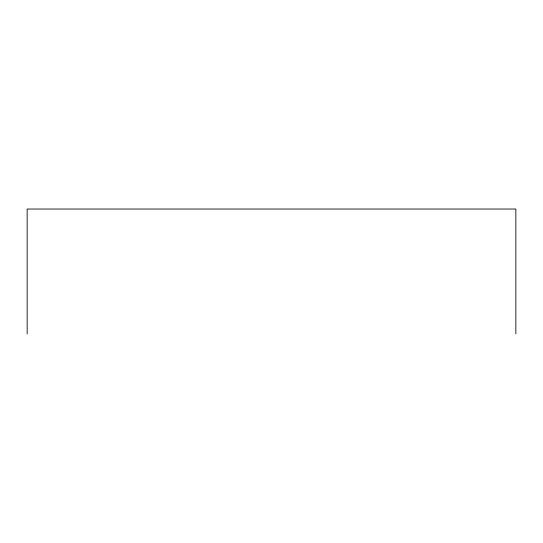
<?xml version="1.0" encoding="UTF-8"?>
<svg xmlns="http://www.w3.org/2000/svg" width="543" height="543" viewBox="0 0 543 543"><rect width="100%" height="100%" fill="white"/><g stroke="black" fill="none" stroke-linecap="round" stroke-linejoin="round"><path stroke-width="0.81" d="M515.85 333.965L515.85 209.035L27.15 209.035L27.15 333.965"/></g></svg>
